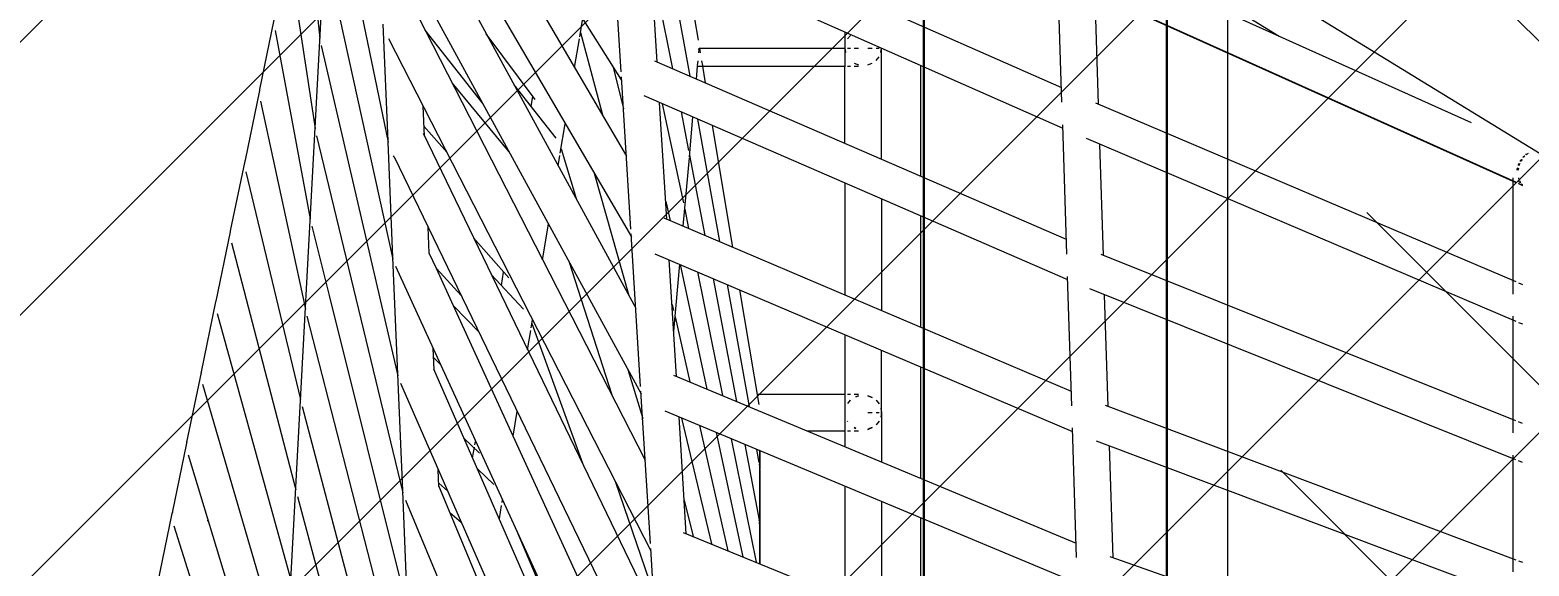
# Model space of a CAD drawing. Header units: millimetres. Extents: x 886808 to 1650903, y -1008069 to 230892.
# Drawn here: x 1018786 to 1020020, y -353836 to -353395 of the extents above; entities that cross this region are included whole.
import ezdxf

# ---------------------------------------------------------------- set-up
doc = ezdxf.new("R2010")
doc.units = ezdxf.units.MM
doc.linetypes.add('ACAD_ISO07W100', pattern=[3, 0, -3])
doc.linetypes.add('CENTER', pattern=[2, 1.25, -0.25, 0.25, -0.25])
doc.layers.get('0').update_dxf_attribs({"lineweight": 0})
for name, color, linetype, lineweight in [('03- Net Cua- 153', 153, 'Continuous', 9), ('8l NET TO', 8, 'Continuous', 9), ('A-Wall', 113, 'Continuous', 30), ('A_Dim', 8, 'Continuous', 5)]:
    doc.layers.add(name, color=color, linetype=linetype, lineweight=lineweight)
doc.styles.add('TIÊU ĐỀ', font='arial.ttf', dxfattribs={"height": 230})
doc.dimstyles.new('1-100', dxfattribs={"dimtxt": 230, "dimasz": 150, "dimexe": 150, "dimexo": 300, "dimgap": 90, "dimtad": 1, "dimdec": 0, "dimrnd": 5, "dimzin": 0, "dimtxsty": 'TIÊU ĐỀ', "dimblk": 'ARCHTICK', "dimcen": 100, "dimdle": 120, "dimclrd": 256, "dimclre": 256, "dimclrt": 2, "dimadec": 0, "dimazin": 0, "dimtfac": 1, "dimtdec": 0, "dimtix": 1, "dimtmove": 1, "dimatfit": 3, "dimldrblk": 'OPEN30', "dimfxl": 900, "dimtolj": 1, "dimtzin": 0, "dimlwd": 13, "dimlwe": 13, "dimarcsym": 1})

# ---------------------------------------------------------------- blocks, each defined once
blk = doc.blocks.new('_ArchTick')
at = {"color": 0, "linetype": 'ByBlock', "const_width": 0.15}
blk.add_lwpolyline([(-0.5, -0.5), (0.5, 0.5)], dxfattribs=at)
blk = doc.blocks.new('*D661')
at = {"layer": 'A_Dim', "lineweight": 13, "transparency": 16777216}
for p, q in [((1019721.8, -353211.2), (1019721.8, -353087.5)), ((1025171.8, -353211.2), (1025171.8, -353087.5)), ((1019601.8, -353237.5), (1025291.8, -353237.5))]:
    blk.add_line(p, q, dxfattribs=at)
at = {"layer": 'Defpoints', "color": 0, "transparency": 16777216}
for p in [(1025171.8, -353237.5), (1019721.8, -353511.2), (1025171.8, -353511.2)]:
    blk.add_point(p, dxfattribs=at)
at = {"layer": 'A_Dim', "lineweight": 13, "transparency": 16777216, "xscale": 150, "yscale": 150, "zscale": 150, "rotation": 180}
blk.add_blockref('_ArchTick', (1019721.8, -353237.5), dxfattribs=at)
at = {"layer": 'A_Dim', "lineweight": 13, "transparency": 16777216, "xscale": 150, "yscale": 150, "zscale": 150}
blk.add_blockref('_ArchTick', (1025171.8, -353237.5), dxfattribs=at)
at = {"layer": 'A_Dim', "color": 2, "transparency": 16777216, "insert": (1022446.8, -353030), "char_height": 230, "attachment_point": 5, "style": 'TIÊU ĐỀ'}
blk.add_mtext('\\A1;5450', dxfattribs=at)
blk = doc.blocks.new('_Open30')
at = {"color": 0, "linetype": 'ByBlock', "lineweight": -2}
for p, q in [((-1, 0.2679), (0, 0)), ((0, 0), (-1, -0.2679)), ((0, 0), (-1, 0))]:
    blk.add_line(p, q, dxfattribs=at)
blk = doc.blocks.new('A$C62D649C3')
at = {"transparency": 33554636}
for p, q in [((4051.3, 6223.8), (3846.5, 6548.2)), ((3875.8, 6468.2), (4055.2, 6161)), ((3851.3, 6450.6), (4059.3, 6094.5)), ((3751.2, 5299.5), (3811.1, 6407.1)), ((3812, 6400.4), (3859.1, 6172.5)), ((3789.1, 6385.1), (3803, 6257.9)), ((3879.8, 6372.1), (4062.9, 6035.9)), ((4070.2, 6369), (4413.3, 6217.4)), ((3855.4, 6354.2), (4067.3, 5965.3)), ((4050.9, 6230.4), (4043.2, 6356)), ((4062.7, 6339.5), (4414.4, 6184.1)), ((4080.5, 6238.5), (4074.6, 6334.3)), ((4438, 6329.3), (4750.4, 6188.8)), ((4533.4, 6331.2), (4807.3, 6163.1)), ((3777.2, 6327), (3799, 6183.8)), ((3808, 6326.2), (3863.1, 6076.3)), ((4075.2, 6323.4), (4093.1, 6233)), ((4089, 6327.9), (4107.4, 6226.9)), ((4103.3, 6321.6), (4114.2, 6256.6)), ((4413.7, 6205.4), (4410.3, 6311.7)), ((4516.7, 6306.3), (4592.4, 6259.9)), ((4787.1, 6139.5), (4428.1, 6301.1)), ((4430.8, 6299.7), (4787.1, 6139.4)), ((4443.8, 6204), (4440.8, 6295.3)), ((3753.5, 6215.8), (3765.4, 6273.2)), ((3859.1, 6173.7), (3855.1, 6269.6)), ((3883.8, 6276), (4070.7, 5910.7)), ((4016.8, 6259.2), (4019.4, 6274.5)), ((4500.1, 6180.1), (4500.1, 6268.7)), ((3766, 6264.4), (3795, 6109.4)), ((3859.5, 6257.8), (4075.3, 5836.1)), ((3937.3, 6204), (3889.5, 6264.7)), ((3980.2, 6207.6), (3939.9, 6261.8)), ((4012.6, 6234), (4016.6, 6257.7)), ((4017.4, 6262.7), (4035.4, 6194.9)), ((4235.1, 6263.3), (4235.1, 6250)), ((4239.5, 6260.2), (4237.3, 6257.5)), ((3804.1, 6252), (3867.1, 5980.1)), ((4114.8, 6248.7), (4114.9, 6249.2)), ((4114.8, 6246.1), (4115, 6248.7)), ((4115, 6248.7), (4114.8, 6248.7)), ((4115, 6249.4), (4115, 6250)), ((4115, 6250), (4235.6, 6250)), ((4115.3, 6250), (4115.9, 6246.1)), ((4235.1, 6250), (4235.6, 6250)), ((4235.1, 6250), (4235.6, 6246.3)), ((4235.1, 6250), (4235.1, 6235)), ((4237.1, 6250), (4239.5, 6250)), ((4237.1, 6250), (4239.5, 6250)), ((4242.6, 6250), (4246.2, 6250)), ((4242.6, 6250), (4246.2, 6250)), ((4253.9, 6250), (4257.6, 6250)), ((4260.7, 6250), (4263.1, 6250)), ((4260.7, 6239.8), (4263.1, 6242.8)), ((4264.6, 6250), (4265.1, 6250)), ((4264.6, 6246.3), (4265.1, 6250)), ((4265.1, 6250), (4265.1, 6250.1)), ((4265.1, 6158.4), (4265.1, 6250)), ((4044, 6235.3), (4052.8, 6200.1)), ((4417.3, 6092.4), (4078.6, 6239.3)), ((4112.8, 6224.5), (4113.8, 6235)), ((4113.8, 6235.5), (4114.2, 6239.4)), ((4113.8, 6235), (4115, 6235)), ((4115, 6235), (4235.6, 6235)), ((4117, 6239.4), (4117.7, 6235.5)), ((4117.8, 6235), (4120, 6221.4)), ((4235.1, 6171.5), (4235.1, 6235)), ((4237.1, 6235), (4239.5, 6235)), ((4242.6, 6237.6), (4246.2, 6236.1)), ((4242.6, 6235), (4246.2, 6235)), ((4253.9, 6236.1), (4257.6, 6237.6)), ((4297.3, 6235.9), (4297.3, 6144.5)), ((4300.1, 6143.3), (4300.1, 6234.6)), ((3958.7, 6164.7), (3911.8, 6221.3)), ((3997.4, 6175.7), (3962.8, 6219.7)), ((4058.9, 6100.8), (4051.2, 6226.3)), ((3741.6, 6157.8), (3753.4, 6215.1)), ((3753.4, 6215.4), (3753.5, 6215.6)), ((3753.4, 6215.2), (3753.4, 6215.4)), ((3753.4, 6215.1), (3753.4, 6215.2)), ((3753.4, 6215.1), (3753.4, 6215.1)), ((3753.5, 6215.7), (3753.5, 6215.8)), ((3753.5, 6215.6), (3753.5, 6215.7)), ((3754, 6206.2), (3791, 6035)), ((3976.8, 6201.9), (3978.3, 6210.5)), ((4418.4, 6059.3), (4069.7, 6210.6)), ((3888.9, 6177.5), (3887.9, 6202.3)), ((4088.5, 6109.2), (4082.5, 6205)), ((4084.7, 6204.1), (4102.1, 6122.7)), ((4100.2, 6197.4), (4106.4, 6165.8)), ((4441.4, 6205), (4787.1, 6057.8)), ((3907.3, 6164.4), (3888.6, 6185.8)), ((4000.8, 6163.4), (4004.9, 6187.7)), ((4107.1, 6160.4), (4110, 6193.1)), ((4113.8, 6191.5), (4131.8, 6090.7)), ((4125.9, 6186.2), (4142.6, 6086.1)), ((4417.7, 6080.3), (4414.3, 6186.9)), ((3800.2, 6177.8), (3871.1, 5884)), ((3859.1, 6172.5), (3859.1, 6173.6)), ((3863.1, 6077.8), (3859.1, 6172.5)), ((3887.8, 6179.9), (4078.4, 5785.4)), ((4433.6, 6175.8), (4787.1, 6025.2)), ((4447.8, 6079.3), (4444.8, 6171)), ((3729.5, 6099.6), (3741.4, 6156.9)), ((3741.6, 6157.8), (3741.4, 6157.4)), ((3741.4, 6157.1), (3741.4, 6157.4)), ((3741.4, 6157), (3741.4, 6157.1)), ((3741.4, 6156.9), (3741.4, 6157)), ((3864, 6160.5), (3863.6, 6161.4)), ((3864, 6160.5), (3892.1, 6102.5)), ((3999.1, 6153.1), (4000.5, 6161.6)), ((4001.4, 6167), (4013.8, 6126.1)), ((4101.9, 6103.4), (4107, 6159.7)), ((4107.2, 6161.9), (4119.8, 6095.8)), ((4790.9, 6157.2), (4790.7, 6156.7)), ((4791.8, 6158.3), (4790.9, 6157.2)), ((4791.6, 6157.3), (4791.3, 6156.7)), ((4792.3, 6158.3), (4791.6, 6157.3)), ((4793.3, 6160.2), (4793, 6159.8)), ((4794.3, 6161.1), (4793.3, 6160.2)), ((4793.8, 6160.4), (4793.4, 6159.8)), ((4794.6, 6161.1), (4793.8, 6160.4)), ((4795.3, 6162.4), (4795.2, 6162.3)), ((4795.5, 6162.5), (4795.3, 6162.4)), ((4795.9, 6162.3), (4795.8, 6162.2)), ((4796, 6162.4), (4795.9, 6162.3)), ((4796.2, 6162.5), (4796, 6162.4)), ((4796.3, 6162.6), (4796.2, 6162.5)), ((4796.4, 6162.7), (4796.3, 6162.6)), ((4797.3, 6163.2), (4796.4, 6162.7)), ((3742.1, 6148), (3787, 5960.7)), ((4028.7, 6147), (4057.2, 6046.4)), ((4500.1, 6058.3), (4500.1, 6147.5)), ((4788.5, 6151.3), (4788.1, 6150)), ((4788.1, 6150), (4788.1, 6149.5)), ((4788.8, 6150), (4789.1, 6150)), ((4789.2, 6153.7), (4789, 6153.2)), ((4789.4, 6151.2), (4789.1, 6150)), ((4789.1, 6150), (4789.1, 6149.5)), ((4789.8, 6155), (4789.2, 6153.7)), ((4790, 6153.8), (4789.8, 6153.1)), ((4790.5, 6154.9), (4790, 6153.8)), ((4235.1, 6138.9), (4235.1, 6046.8)), ((4785.1, 6047.5), (4785.1, 6143.2)), ((4789.5, 6143.2), (4789.5, 6142.7)), ((4789.5, 6142.7), (4789.8, 6142.1)), ((4789.5, 6140.8), (4789.9, 6139.8)), ((4789.5, 6138.4), (4792.6, 6137)), ((4792.6, 6137), (4789.5, 6138.4)), ((4789.9, 6139.8), (4790.2, 6139.4)), ((4790.5, 6140.6), (4790.9, 6139.6)), ((4790.9, 6139.6), (4791.2, 6139.2)), ((4791.3, 6138.3), (4792, 6137.5)), ((4792, 6137.5), (4792.4, 6137.3)), ((4792.2, 6138), (4792.6, 6137.6)), ((4087.6, 6123.8), (4091.2, 6108)), ((4265.1, 6125.8), (4265.1, 6034)), ((4086, 6110.2), (4421.3, 5967.5)), ((4103.2, 6117.5), (4106.4, 6101.5)), ((4297.3, 6111.9), (4297.3, 6020.3)), ((4300.1, 6019.1), (4300.1, 6110.6)), ((3717.5, 6041.6), (3729.4, 6098.8)), ((3729.3, 6098.9), (3729.4, 6099.1)), ((3729.4, 6098.8), (3729.3, 6098.9)), ((3729.4, 6099.4), (3729.6, 6099.9)), ((3729.4, 6099.1), (3729.4, 6099.4)), ((3796.2, 6103.5), (3810.5, 6046.4)), ((3892.9, 6081.2), (3892.1, 6102.5)), ((3892.1, 6102.5), (4083.3, 5706.9)), ((3986.2, 6075.7), (3991.1, 6105.1)), ((4066.9, 5971.5), (4059.2, 6097.1)), ((3730.2, 6089.8), (3783, 5886.5)), ((3958.3, 6060.8), (3929.3, 6093.9)), ((3867.1, 5981.8), (3863.1, 6077.5)), ((3865.1, 6070.5), (4091.2, 5577.6)), ((3892.9, 6081.3), (3892.8, 6081.7)), ((3898.8, 6068.5), (3892.9, 6081.2)), ((4007.8, 6074.6), (4043.1, 5964.5)), ((4078.7, 6080.7), (4422.4, 5934.4)), ((4096.5, 5979.7), (4090.5, 6075.7)), ((4094.2, 6017.1), (4099.1, 6072)), ((4099.5, 6071.9), (4121.5, 5969.3)), ((4787.1, 5943.3), (4445.8, 6080.2)), ((3919.2, 6046.4), (3898.8, 6068.5)), ((3912.9, 6037.8), (3898.8, 6068.5)), ((3970.4, 6035.1), (3943.9, 6063.7)), ((3952.3, 6054.6), (3954.1, 6065.6)), ((4113.7, 6065.8), (4134.3, 5964)), ((4126.6, 6060.3), (4145.9, 5959.1)), ((4421.7, 5955.5), (4418.3, 6062.1)), ((3810.5, 6046.4), (3875.1, 5787.9)), ((4138.1, 6055.4), (4156.1, 5954.9)), ((4148.4, 6051), (4164.2, 5956.6)), ((4787.1, 5911.1), (4436.6, 6051.7)), ((4451.7, 5955), (4448.8, 6046.9)), ((4789.5, 6056.8), (4792.6, 6055.5)), ((3705.5, 5983.6), (3717.4, 6041)), ((3717.3, 6040.6), (3717.4, 6041.4)), ((3717.4, 6041.4), (3717.6, 6042)), ((3814, 6033.6), (3813.7, 6033.9)), ((3933.7, 6016.4), (3912.9, 6037.8)), ((3962, 5930.6), (3912.9, 6037.8)), ((4092.8, 6038.9), (4094, 6033.9)), ((3718.3, 6031.6), (3779, 5812.4)), ((3792.3, 6029.3), (3879.1, 5691.9)), ((3976.9, 6019.7), (3978, 6026.3)), ((3977.5, 6023.3), (4019, 5908.4)), ((4095.2, 6028.9), (4107.3, 5975.2)), ((4500.1, 5936.8), (4500.1, 6026.3)), ((4785.1, 5933.3), (4785.1, 6029.2)), ((4789.5, 6024.2), (4792.6, 6022.9)), ((3819.7, 6010.6), (3819.7, 6010.9)), ((3973.9, 6001.7), (3976.5, 6017.6)), ((4235.1, 6014.2), (4235.1, 5921.9)), ((3820.8, 6006.7), (3820.7, 6006.7)), ((3896.9, 5985.2), (3896.2, 6002.7)), ((4265.1, 5950), (4265.1, 6001.4)), ((3705.4, 5983.3), (3705.5, 5983.6)), ((3705.5, 5983.6), (3705.7, 5984.1)), ((3902.2, 5989.6), (3896.5, 5995.2)), ((4093.9, 5534.9), (3896.8, 5985.6)), ((4056.3, 5985.5), (4068.6, 5945)), ((4297.3, 5987.7), (4297.3, 5896)), ((4300.1, 5894.8), (4300.1, 5986.5)), ((3693.5, 5925.6), (3705.4, 5983)), ((3705.3, 5982.5), (3705.4, 5983.3)), ((3706.4, 5973.4), (3775, 5738.3)), ((3871.1, 5885.9), (3867.1, 5981.5)), ((3869.2, 5974.2), (3919.5, 5859.2)), ((4093.9, 5980.8), (4425.3, 5842.6)), ((4074.9, 5842.1), (4067.2, 5967.6)), ((4162.8, 5965), (4235.6, 5965)), ((4237.1, 5965), (4239.5, 5965)), ((4237.4, 5957.5), (4239.5, 5960.1)), ((4239.5, 5960.2), (4239.5, 5960.1)), ((4242.6, 5965), (4246.2, 5965)), ((4244.1, 5963), (4243.9, 5963)), ((4246.2, 5963.9), (4244.1, 5963)), ((4244.1, 5963), (4246.2, 5963.8)), ((4257.6, 5962.4), (4253.9, 5963.9)), ((4253.9, 5963.8), (4257.6, 5962.4)), ((4260.7, 5960.1), (4260.7, 5960.2)), ((4260.7, 5960.1), (4263.1, 5957.2)), ((3788.4, 5955), (3883.1, 5595.8)), ((3962, 5930.6), (3965.4, 5950.8)), ((4086.8, 5951.3), (4426.4, 5809.6)), ((4253.9, 5950), (4257.6, 5950)), ((4260.7, 5950), (4263.1, 5950)), ((4264.6, 5953.7), (4265.1, 5950)), ((4265.1, 5950), (4264.6, 5946.3)), ((4264.6, 5950), (4265.1, 5950)), ((4265.1, 5950), (4265.1, 5909.4)), ((4449.2, 5956), (4787.1, 5828.9)), ((4104.5, 5850.3), (4098.5, 5946.4)), ((4100.5, 5945.5), (4125.1, 5841.9)), ((4115.4, 5939.3), (4138.7, 5836.3)), ((4203.7, 5935), (4235.6, 5935)), ((4237.4, 5942.5), (4237.1, 5942.8)), ((4237.1, 5935), (4239.5, 5935)), ((4242.6, 5937.6), (4243.9, 5937)), ((4243.9, 5937), (4242.6, 5937.6)), ((4242.6, 5935), (4246.2, 5935)), ((4244.1, 5937), (4243.9, 5937)), ((4257.6, 5937.6), (4253.9, 5936.2)), ((4253.9, 5936.1), (4257.6, 5937.6)), ((4263.1, 5942.8), (4260.7, 5939.9)), ((4260.7, 5939.8), (4260.7, 5939.9)), ((4425.7, 5830.6), (4422.3, 5937.5)), ((4792.6, 5941.1), (4789.5, 5942.3)), ((3681.5, 5867.6), (3693.4, 5924.9)), ((3693.3, 5924.4), (3693.4, 5925.3)), ((3693.4, 5925.3), (3693.7, 5926.2)), ((3934.2, 5916.7), (3921.5, 5928.9)), ((3930.4, 5923.3), (3930.9, 5926.3)), ((4063.2, 5710.1), (3962, 5930.6)), ((4129.1, 5933.6), (4151, 5831.3)), ((4141.5, 5928.4), (4162.1, 5826.8)), ((4152.6, 5923.8), (4164.5, 5861.4)), ((4441.7, 5926.7), (4787.1, 5796.9)), ((4455.7, 5830.5), (4452.8, 5922.6)), ((3694.5, 5915.2), (3770.9, 5664.2)), ((3928.6, 5912.7), (3930.1, 5921.4)), ((4162.4, 5919.7), (4164.3, 5909)), ((4165, 5918.6), (4165, 5904.1)), ((4165.1, 5903.7), (4165.1, 5918.6)), ((4785.1, 5819), (4785.1, 5914.9)), ((4792.6, 5908.9), (4789.5, 5910.2)), ((3900.9, 5889.1), (3900.4, 5902.9)), ((3946.2, 5890.9), (3932.8, 5903.3)), ((4164.6, 5907.4), (4165, 5904.2)), ((4165, 5904.1), (4165.1, 5903.7)), ((4165, 5856.9), (4165.1, 5903.7)), ((4165, 5903.2), (4165, 5856.9)), ((4500.1, 5814.9), (4500.1, 5904.8)), ((3875.1, 5789.9), (3871.1, 5885.4)), ((4101.6, 5409.5), (3900.7, 5889.6)), ((3908.1, 5885.3), (3900.8, 5892)), ((4046.3, 5892.7), (4073.9, 5811.9)), ((4235.1, 5889.4), (4235.1, 5797)), ((3784.5, 5880.8), (3887.1, 5499.8)), ((3873.3, 5877.8), (4107.2, 5318.7)), ((3950.7, 5862.4), (3952.5, 5873.5)), ((3952.9, 5876), (3953.3, 5878.3)), ((4102.8, 5877.8), (4110.2, 5848)), ((4265.1, 5876.9), (4265.1, 5784.7)), ((3669.5, 5809.6), (3681.3, 5866.9)), ((3681.3, 5866.3), (3681.4, 5867.3)), ((3681.4, 5867.3), (3681.5, 5867.6)), ((3681.5, 5867.6), (3681.8, 5868.3)), ((3710.7, 5860.7), (3710.8, 5861.4)), ((3710.8, 5860.7), (3710.7, 5860.7)), ((3710.7, 5860.7), (3710.7, 5860.6)), ((3710.8, 5861.1), (3710.8, 5860.7)), ((3919.5, 5859.2), (3910, 5867.5)), ((4164.6, 5861.1), (4164.6, 5861.3)), ((4164.6, 5861.1), (4164.8, 5860.1)), ((4297.3, 5863.5), (4297.3, 5771.6)), ((4300.1, 5770.4), (4300.1, 5862.3)), ((3682.6, 5856.9), (3766.9, 5590.1)), ((3714.4, 5849.7), (3714.2, 5849.7)), ((3919.5, 5859.2), (3919.7, 5858.8)), ((3919.6, 5858.3), (3919.7, 5858.8)), ((3919.7, 5858.8), (4099.2, 5448.2)), ((3964.3, 5854.3), (4057.7, 5634.3)), ((4101.8, 5851.4), (4429.3, 5717.6)), ((4165, 5856.4), (4164.8, 5860.1)), ((4165, 5856.4), (4165, 5856.2)), ((4165, 5856.2), (4165, 5825.6)), ((4165, 5856.2), (4165, 5825.6)), ((4165.1, 5825.6), (4165, 5856.2)), ((4082.9, 5712.8), (4075.2, 5838.2)), ((4453, 5831.4), (4787.1, 5714.4)), ((4789.5, 5828), (4792.6, 5826.8))]:
    blk.add_line(p, q, dxfattribs=at)

msp = doc.modelspace()

# ---------------------------------------------------------------- hatches: boundary and pattern name
at = {"layer": 'A_Dim', "transparency": 33554457}
h = msp.add_hatch(dxfattribs=at)
h.set_pattern_fill('ANSI31', color=256, scale=50)
h.paths.add_polyline_path([(1057771.5, -351410.1), (1012052.5, -351410.1), (1012052.5, -360423), (1057771.5, -360423)])
at = {"layer": 'A_Dim', "transparency": 33554534}
h = msp.add_hatch(dxfattribs=at)
h.set_pattern_fill('GOST_WOOD', color=256, scale=100, angle=45)
h.set_pattern_definition([(135, (-719101.95, -236661.1), (424.26407, 424.26407), [1000, -200]), (135, (-718819.1, -236661.1), (424.26407, 424.26407), [600, -150, 300, -150]), (135, (-718465.55, -236731.8), (424.26407, 424.26407), [1000, -200])])
h.paths.add_polyline_path([(1047371.8, -351860.1), (1045951.6, -351860.1), (1046640.2, -352360.1), (1047371.8, -352360.1)])
h.paths.add_polyline_path([(1047371.8, -352410.1), (1045896.7, -352410.1), (1045896.7, -354960.1), (1047371.8, -354960.1)])
h.paths.add_polyline_path([(1044196.9, -352410.1), (1042671.8, -352410.1), (1042671.8, -354960.1), (1044196.9, -354960.1)])
h.paths.add_polyline_path([(1028121.8, -352410.1), (1026796.8, -352410.1), (1026796.8, -354960.1), (1028121.8, -354960.1)])
h.paths.add_polyline_path([(1026746.8, -352410.1), (1025421.8, -352410.1), (1025421.8, -354960.1), (1026746.8, -354960.1)])
h.paths.add_polyline_path([(1021071.8, -352410.1), (1019771.8, -352410.1), (1019771.8, -354960.1), (1021071.8, -354960.1)])
h.paths.add_polyline_path([(1021121.8, -354960.1), (1022421.8, -354960.1), (1022421.8, -352410.1), (1021121.8, -352410.1)])
h.paths.add_polyline_path([(1023771.8, -352410.1), (1022471.8, -352410.1), (1022471.8, -354960.1), (1023771.8, -354960.1)])
h.paths.add_polyline_path([(1025121.8, -352410.1), (1023821.8, -352410.1), (1023821.8, -354960.1), (1025121.8, -354960.1)])
h.paths.add_polyline_path([(1029546.8, -354960.1), (1030871.8, -354960.1), (1030871.8, -352410.1), (1029546.8, -352410.1)])
h.paths.add_polyline_path([(1029496.8, -352410.1), (1028171.8, -352410.1), (1028171.8, -354960.1), (1029496.8, -354960.1)])
h.paths.add_polyline_path([(1031171.8, -352410.1), (1031171.8, -354960.1), (1032216.8, -354960.1), (1032216.8, -352410.1)])
h.paths.add_polyline_path([(1036621.8, -352410.1), (1035576.8, -352410.1), (1035576.8, -354960.1), (1036621.8, -354960.1)])
h.paths.add_polyline_path([(1036921.8, -354960.1), (1037966.8, -354960.1), (1037966.8, -352410.1), (1036921.8, -352410.1)])
h.paths.add_polyline_path([(1041326.8, -354960.1), (1042371.8, -354960.1), (1042371.8, -352410.1), (1041326.8, -352410.1)])
h.paths.add_polyline_path([(1045846.7, -351860.1), (1044246.9, -351860.1), (1044246.9, -352360.1), (1045846.7, -352360.1)])
h.paths.add_polyline_path([(1046257.6, -351860.1), (1045896.7, -351860.1), (1045896.7, -352360.1), (1046640.2, -352360.1)])
h.paths.add_polyline_path([(1044196.9, -351860.1), (1042671.8, -351860.1), (1042671.8, -352360.1), (1044196.9, -352360.1)])
h.paths.add_polyline_path([(1042371.8, -351860.1), (1041326.8, -351860.1), (1041326.8, -352360.1), (1042371.8, -352360.1)])
h.paths.add_polyline_path([(1041276.8, -351860.1), (1038016.8, -351860.1), (1038016.8, -352360.1), (1041276.8, -352360.1)])
h.paths.add_polyline_path([(1037966.8, -351860.1), (1036921.8, -351860.1), (1036921.8, -352360.1), (1037966.8, -352360.1)])
h.paths.add_polyline_path([(1036621.8, -351860.1), (1035576.8, -351860.1), (1035576.8, -352360.1), (1036621.8, -352360.1)])
h.paths.add_polyline_path([(1035526.8, -351860.1), (1032266.8, -351860.1), (1032266.8, -352360.1), (1035526.8, -352360.1)])
h.paths.add_polyline_path([(1032216.8, -351860.1), (1031171.8, -351860.1), (1031171.8, -352360.1), (1032216.8, -352360.1)])
h.paths.add_polyline_path([(1030871.8, -351860.1), (1029546.8, -351860.1), (1029546.8, -352360.1), (1030871.8, -352360.1)])
h.paths.add_polyline_path([(1029496.8, -351860.1), (1028171.8, -351860.1), (1028171.8, -352360.1), (1029496.8, -352360.1)])
h.paths.add_polyline_path([(1028121.8, -351860.1), (1026796.8, -351860.1), (1026796.8, -352360.1), (1028121.8, -352360.1)])
h.paths.add_polyline_path([(1026746.8, -351860.1), (1025421.8, -351860.1), (1025421.8, -352360.1), (1026746.8, -352360.1)])
h.paths.add_polyline_path([(1025121.8, -351860.1), (1023821.8, -351860.1), (1023821.8, -352360.1), (1025121.8, -352360.1)])
h.paths.add_polyline_path([(1023771.8, -351860.1), (1022471.8, -351860.1), (1022471.8, -352360.1), (1023771.8, -352360.1)])
h.paths.add_polyline_path([(1022421.8, -351860.1), (1021121.8, -351860.1), (1021121.8, -352360.1), (1022421.8, -352360.1)])
h.paths.add_polyline_path([(1021071.8, -351860.1), (1019771.8, -351860.1), (1019771.8, -352360.1), (1021071.8, -352360.1)])

# ---------------------------------------------------------------- linework, layer by layer
at = {"layer": '03- Net Cua- 153', "linetype": 'Continuous', "transparency": 33554636}
for points in [[(1019721.8, -351810.1), (1025171.8, -351810.1), (1025171.8, -355010.1), (1019721.8, -355010.1)], [(1019771.8, -351860.1), (1025121.8, -351860.1), (1025121.8, -354960.1), (1019771.8, -354960.1)]]:
    msp.add_lwpolyline(points, close=True, dxfattribs=at)
at = {"layer": '8l NET TO', "color": 251, "linetype": 'CENTER', "ltscale": 1000, "true_color": 0x636466, "transparency": 33554636}
msp.add_line((1019521.8, -344100.9), (1019521.8, -362079.6), dxfattribs=at)
at = {"layer": 'A-Wall', "transparency": 33554636}
msp.add_lwpolyline([(1019521.8, -355010.1), (1019721.8, -355010.1), (1019721.8, -351810.1), (1019521.8, -351810.1)], close=True, dxfattribs=at)

# ---------------------------------------------------------------- block references
at = {"layer": 'A_Dim', "linetype": 'ACAD_ISO07W100', "transparency": 33554534}
msp.add_blockref('A$C62D649C3', (1015221.7, -359660.1), dxfattribs=at)

# ---------------------------------------------------------------- dimensions: what is measured, and where the dimension line sits
at = {"layer": 'A_Dim', "transparency": 33554636}
dim = msp.add_linear_dim(base=(1025171.8, -353237.5), p1=(1019721.8, -353511.2), p2=(1025171.8, -353511.2), dimstyle='1-100', override={"dimscale": 1}, dxfattribs=at)
dim.commit()
dim.dimension.update_dxf_attribs({"geometry": '*D661', "text_midpoint": (1022446.8, -353030)})

doc.saveas('drawing.dxf')
